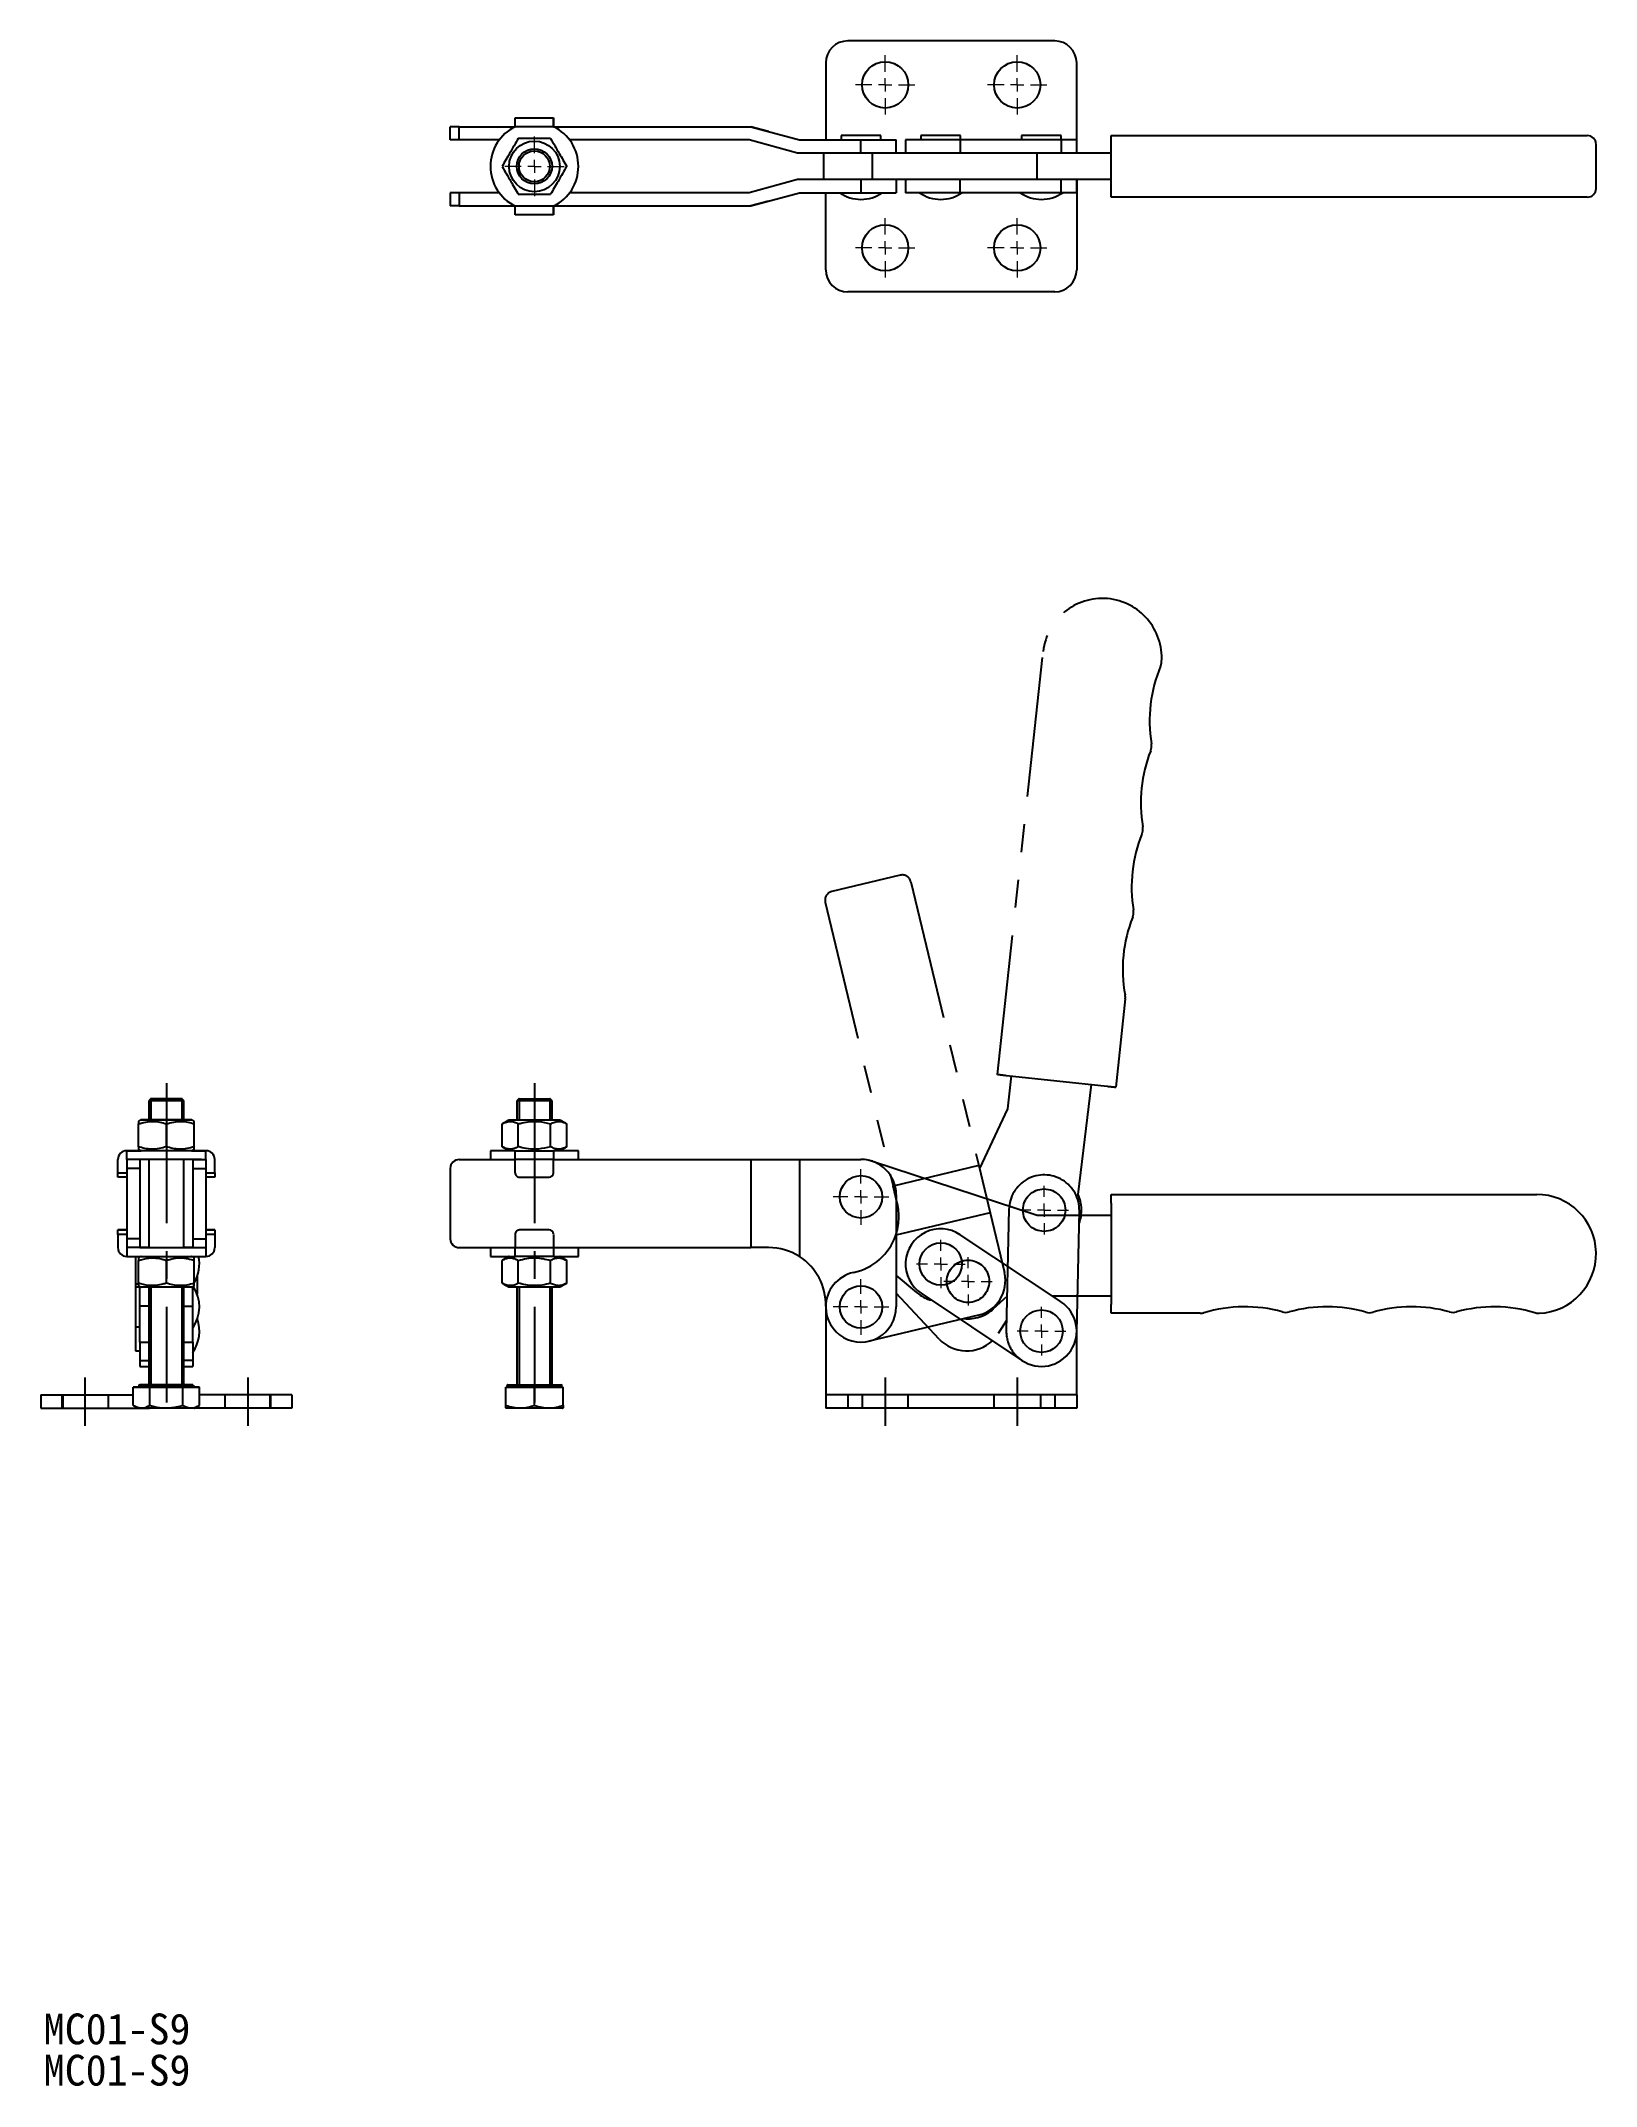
# Model space of a CAD drawing. Header units: millimetres. Extents: x 17 to 370, y 19 to 484.
import ezdxf

# ---------------------------------------------------------------- set-up
doc = ezdxf.new("R2010")
doc.units = ezdxf.units.MM
for name, pattern in [('CENTER', [50.8, 31.75, -6.35, 6.35, -6.35]), ('DASHED', [19.05, 12.7, -6.35]), ('PHANTOM', [63.5, 31.75, -6.35, 6.35, -6.35, 6.35, -6.35])]:
    doc.linetypes.add(name, pattern=pattern)
doc.layers.add('CENTER', color=1, linetype='CENTER')
doc.styles.get("Standard").update_dxf_attribs({"font": 'MINGLIU.TTC'})

# ---------------------------------------------------------------- blocks, each defined once
blk = doc.blocks.new('SW_CENTERMARKSYMBOL_0')
at = {"color": 0, "linetype": 'Continuous', "lineweight": 0}
for p, q in [((0, 3), (0, 6.32)), ((-3, 0), (-6.32, 0)), ((0, 0), (-1.5, 0)), ((0, 0), (0, 1.5)), ((0, 0), (0, -1.5)), ((0, 0), (1.5, 0)), ((3, 0), (6.32, 0)), ((0, -3), (0, -6.32))]:
    blk.add_line(p, q, dxfattribs=at)
blk = doc.blocks.new('SW_CENTERMARKSYMBOL_1')
at = {"color": 0, "linetype": 'Continuous', "lineweight": 0}
for p, q in [((0, 3), (0, 6.32)), ((-3, 0), (-6.32, 0)), ((0, 0), (-1.5, 0)), ((0, 0), (0, 1.5)), ((0, 0), (0, -1.5)), ((0, 0), (1.5, 0)), ((3, 0), (6.32, 0)), ((0, -3), (0, -6.32))]:
    blk.add_line(p, q, dxfattribs=at)
blk = doc.blocks.new('SW_CENTERMARKSYMBOL_2')
at = {"color": 0, "linetype": 'Continuous', "lineweight": 0}
for p, q in [((0, 3), (0, 5.515)), ((-3, 0), (-5.515, 0)), ((0, 0), (-1.5, 0)), ((0, 0), (0, 1.5)), ((0, 0), (0, -1.5)), ((0, 0), (1.5, 0)), ((3, 0), (5.515, 0)), ((0, -3), (0, -5.515))]:
    blk.add_line(p, q, dxfattribs=at)
blk = doc.blocks.new('SW_CENTERMARKSYMBOL_3')
at = {"color": 0, "linetype": 'Continuous', "lineweight": 0}
for p, q in [((0, 3), (0, 5.5)), ((-3, 0), (-5.5, 0)), ((0, 0), (-1.5, 0)), ((0, 0), (0, 1.5)), ((0, 0), (0, -1.5)), ((0, 0), (1.5, 0)), ((3, 0), (5.5, 0)), ((0, -3), (0, -5.5))]:
    blk.add_line(p, q, dxfattribs=at)
blk = doc.blocks.new('SW_CENTERMARKSYMBOL_4')
at = {"color": 0, "linetype": 'Continuous', "lineweight": 0}
for p, q in [((0, 3), (0, 6.75)), ((-3, 0), (-6.75, 0)), ((0, 0), (-1.5, 0)), ((0, 0), (0, 1.5)), ((0, 0), (0, -1.5)), ((0, 0), (1.5, 0)), ((3, 0), (6.75, 0)), ((0, -3), (0, -6.75))]:
    blk.add_line(p, q, dxfattribs=at)
blk = doc.blocks.new('SW_CENTERMARKSYMBOL_5')
at = {"color": 0, "linetype": 'Continuous', "lineweight": 0}
for p, q in [((0, 3), (0, 6.75)), ((-3, 0), (-6.75, 0)), ((0, 0), (-1.5, 0)), ((0, 0), (0, 1.5)), ((0, 0), (0, -1.5)), ((0, 0), (1.5, 0)), ((3, 0), (6.75, 0)), ((0, -3), (0, -6.75))]:
    blk.add_line(p, q, dxfattribs=at)
blk = doc.blocks.new('SW_CENTERMARKSYMBOL_6')
at = {"color": 0, "linetype": 'Continuous', "lineweight": 0}
for p, q in [((0, 3), (0, 6.75)), ((-3, 0), (-6.75, 0)), ((0, 0), (-1.5, 0)), ((0, 0), (0, 1.5)), ((0, 0), (0, -1.5)), ((0, 0), (1.5, 0)), ((3, 0), (6.75, 0)), ((0, -3), (0, -6.75))]:
    blk.add_line(p, q, dxfattribs=at)
blk = doc.blocks.new('SW_CENTERMARKSYMBOL_7')
at = {"color": 0, "linetype": 'Continuous', "lineweight": 0}
for p, q in [((0, 3), (0, 6.75)), ((-3, 0), (-6.75, 0)), ((0, 0), (-1.5, 0)), ((0, 0), (0, 1.5)), ((0, 0), (0, -1.5)), ((0, 0), (1.5, 0)), ((3, 0), (6.75, 0)), ((0, -3), (0, -6.75))]:
    blk.add_line(p, q, dxfattribs=at)

msp = doc.modelspace()

# ---------------------------------------------------------------- linework, layer by layer
at = {"color": 7, "linetype": 'Continuous'}
for p, q in [((247.36, 483.76), (200.36, 483.76)), ((195.36, 478.76), (195.36, 461.26)), ((252.36, 458.26), (252.36, 478.76)), ((124.81, 466.26), (133.53, 466.26)), ((133.53, 466.26), (133.53, 466.26)), ((133.53, 464.26), (133.53, 466.26)), ((133.53, 466.26), (133.53, 464.26)), ((133.53, 466.26), (133.53, 466.26)), ((133.53, 466.26), (133.53, 466.26)), ((110.06, 461.26), (110.06, 464.26)), ((112.06, 464.26), (110.06, 464.26)), ((112.06, 461.26), (110.06, 461.26)), ((112.06, 461.26), (112.06, 464.26)), ((112.06, 464.26), (124.81, 464.26)), ((121.17, 461.26), (112.06, 461.26)), ((133.53, 464.26), (124.81, 464.26)), ((132.83, 461.61), (132.83, 461.61)), ((133.53, 464.26), (133.53, 464.26)), ((133.53, 464.26), (178.36, 464.26)), ((177.95, 461.26), (137.17, 461.26)), ((188.95, 458.26), (177.95, 461.26)), ((178.36, 464.26), (189.36, 461.26)), ((178.36, 464.26), (178.36, 464.26)), ((182.37, 463.17), (178.36, 464.26)), ((189.36, 461.26), (203.36, 461.26)), ((195.36, 461.26), (195.37, 461.26)), ((195.36, 461.26), (195.36, 461.26)), ((207.86, 462.26), (198.86, 462.26)), ((203.36, 458.26), (203.36, 461.26)), ((203.36, 461.26), (211.36, 461.26)), ((207.86, 462.26), (207.86, 462.26)), ((211.36, 458.26), (211.36, 461.26)), ((211.36, 458.26), (211.36, 461.26)), ((211.36, 461.26), (211.36, 461.26)), ((225.91, 461.26), (213.48, 461.26)), ((225.98, 462.26), (216.98, 462.26)), ((225.91, 461.26), (225.91, 458.26)), ((248.8, 461.26), (225.91, 461.26)), ((248.86, 462.26), (239.86, 462.26)), ((248.8, 461.26), (248.8, 458.26)), ((252.36, 461.26), (248.8, 461.26)), ((260.23, 462.26), (356.86, 462.26)), ((260.23, 460.26), (260.23, 462.26)), ((260.23, 450.26), (260.23, 460.26)), ((356.86, 462.26), (368.36, 462.26)), ((203.36, 458.26), (188.95, 458.26)), ((206.01, 458.26), (203.36, 458.26)), ((206.01, 452.26), (206.01, 458.26)), ((243.36, 458.26), (206.01, 458.26)), ((243.36, 452.26), (243.36, 458.26)), ((260.23, 458.26), (243.36, 458.26)), ((188.95, 452.26), (177.95, 449.26)), ((203.36, 452.26), (188.95, 452.26)), ((206.01, 452.26), (203.36, 452.26)), ((203.36, 452.26), (203.36, 449.26)), ((243.36, 452.26), (206.01, 452.26)), ((211.36, 452.26), (211.36, 449.26)), ((211.36, 452.26), (211.36, 449.26)), ((225.91, 449.26), (225.91, 452.26)), ((260.23, 452.26), (243.36, 452.26)), ((248.8, 449.26), (248.8, 452.26)), ((252.36, 452.26), (252.36, 431.76)), ((110.06, 449.26), (110.06, 446.26)), ((112.06, 449.26), (110.06, 449.26)), ((112.06, 446.26), (110.06, 446.26)), ((112.06, 449.26), (112.06, 446.26)), ((121.17, 449.26), (112.06, 449.26)), ((112.06, 446.26), (124.81, 446.26)), ((124.81, 446.26), (133.53, 446.26)), ((132.83, 448.91), (132.83, 448.91)), ((133.53, 446.26), (133.53, 446.26)), ((133.53, 444.26), (133.53, 446.26)), ((133.53, 446.26), (133.53, 444.26)), ((133.53, 446.26), (178.36, 446.26)), ((177.95, 449.26), (137.17, 449.26)), ((178.36, 446.26), (189.36, 449.26)), ((182.37, 447.35), (178.36, 446.26)), ((178.36, 446.26), (178.36, 446.26)), ((189.36, 449.26), (203.36, 449.26)), ((195.36, 449.26), (195.37, 449.26)), ((195.36, 449.26), (195.36, 449.26)), ((195.36, 431.76), (195.36, 449.26)), ((203.36, 449.26), (211.36, 449.26)), ((211.36, 449.26), (211.36, 449.26)), ((225.91, 449.26), (213.48, 449.26)), ((248.8, 449.26), (225.91, 449.26)), ((252.36, 449.26), (248.8, 449.26)), ((260.23, 448.26), (260.23, 450.26)), ((356.86, 448.26), (260.23, 448.26)), ((368.36, 448.26), (356.86, 448.26)), ((133.53, 444.26), (124.81, 444.26)), ((133.53, 444.26), (133.53, 444.26)), ((133.53, 444.26), (133.53, 444.26)), ((133.53, 444.26), (133.53, 444.26)), ((247.36, 426.76), (200.36, 426.76)), ((39.2, 232.57), (39.2, 237.74)), ((45.55, 232.57), (45.55, 237.74)), ((51.9, 232.57), (51.9, 237.74)), ((121.83, 232.57), (121.83, 237.74)), ((125.5, 232.57), (125.5, 237.74)), ((132.83, 232.57), (132.83, 237.74)), ((136.5, 232.57), (136.5, 237.74)), ((34.55, 229.65), (34.55, 229.66)), ((34.55, 226.65), (34.55, 229.65)), ((36.55, 231.66), (36.55, 231.65)), ((36.55, 229.65), (36.55, 231.65)), ((36.55, 229.65), (36.55, 227.65)), ((39.55, 229.65), (36.55, 229.65)), ((36.55, 229.65), (36.55, 229.65)), ((39.55, 227.65), (36.55, 227.65)), ((36.55, 227.65), (36.55, 211.65)), ((39.55, 229.65), (39.55, 227.65)), ((39.55, 229.65), (39.55, 229.65)), ((39.55, 227.65), (39.55, 211.65)), ((51.55, 229.65), (54.55, 229.65)), ((51.55, 229.65), (51.55, 227.65)), ((51.55, 229.65), (51.55, 229.65)), ((51.55, 227.65), (54.55, 227.65)), ((51.55, 227.65), (51.55, 211.65)), ((54.55, 231.65), (54.55, 231.66)), ((54.55, 229.65), (54.55, 231.65)), ((54.55, 229.65), (54.55, 227.65)), ((54.55, 229.65), (54.55, 229.65)), ((54.55, 227.65), (54.55, 211.65)), ((56.55, 229.66), (56.55, 229.65)), ((56.55, 226.65), (56.55, 229.65)), ((110.06, 227.65), (110.06, 211.65)), ((112.06, 229.65), (124.81, 229.65)), ((124.81, 231.65), (133.53, 231.66)), ((133.53, 229.66), (124.81, 229.65)), ((124.81, 226.65), (124.81, 229.65)), ((133.53, 226.66), (133.53, 229.66)), ((133.53, 229.66), (178.36, 229.66)), ((178.36, 229.66), (189.36, 229.67)), ((178.36, 229.66), (178.36, 209.66)), ((189.36, 229.67), (189.36, 207.62)), ((189.36, 229.67), (203.36, 229.67)), ((243.36, 216.97), (206.01, 229.24)), ((34.55, 226.65), (36.55, 226.65)), ((34.55, 225.65), (34.55, 226.65)), ((36.55, 225.65), (34.55, 225.65)), ((54.55, 226.65), (56.55, 226.65)), ((56.55, 225.65), (54.55, 225.65)), ((56.55, 226.65), (56.55, 225.65)), ((125.81, 225.65), (132.53, 225.66)), ((211.36, 221.67), (211.36, 196.17)), ((260.23, 221.73), (356.86, 221.73)), ((260.23, 219.73), (260.23, 221.73)), ((260.23, 221.73), (356.86, 221.73)), ((260.23, 219.73), (260.23, 221.73)), ((260.23, 219.73), (260.23, 196.73)), ((260.23, 219.73), (260.23, 196.73)), ((260.23, 216.97), (243.36, 216.97)), ((36.55, 213.66), (34.55, 213.66)), ((34.55, 213.65), (34.55, 213.66)), ((34.55, 213.65), (36.55, 213.65)), ((34.55, 212.65), (34.55, 213.65)), ((36.55, 212.65), (34.55, 212.65)), ((34.55, 212.65), (34.55, 209.65)), ((39.55, 211.65), (36.55, 211.65)), ((36.55, 211.65), (36.55, 209.65)), ((36.55, 209.65), (36.55, 207.65)), ((39.55, 209.65), (36.55, 209.65)), ((39.55, 211.65), (39.55, 209.65)), ((39.55, 209.66), (40.75, 209.66)), ((51.55, 209.66), (50.35, 209.66)), ((51.55, 211.65), (54.55, 211.65)), ((51.55, 211.65), (51.55, 209.65)), ((51.55, 209.65), (54.55, 209.65)), ((56.55, 213.66), (54.55, 213.66)), ((54.55, 213.65), (56.55, 213.65)), ((56.55, 212.65), (54.55, 212.65)), ((54.55, 211.65), (54.55, 209.65)), ((54.55, 209.65), (54.55, 207.65)), ((56.55, 213.66), (56.55, 213.65)), ((56.55, 213.65), (56.55, 212.65)), ((56.55, 212.65), (56.55, 209.65)), ((112.06, 209.65), (124.81, 209.65)), ((124.81, 212.65), (124.81, 209.65)), ((124.81, 209.65), (133.53, 209.66)), ((132.53, 213.66), (125.81, 213.65)), ((133.53, 212.66), (133.53, 209.66)), ((133.53, 209.66), (178.36, 209.66)), ((182.37, 209.66), (178.36, 209.66)), ((248.8, 197.32), (225.91, 212.57)), ((38.55, 207.65), (38.55, 201.42)), ((39.2, 201.57), (39.2, 206.74)), ((39.55, 207.51), (39.55, 207.62)), ((45.55, 201.57), (45.55, 206.74)), ((51.55, 207.51), (51.55, 207.62)), ((51.9, 201.57), (51.9, 206.74)), ((121.84, 201.57), (121.84, 206.74)), ((133.53, 207.66), (124.81, 207.65)), ((125.51, 201.57), (125.51, 206.74)), ((132.84, 201.57), (132.84, 206.74)), ((136.5, 201.57), (136.5, 206.74)), ((38.55, 201.42), (38.55, 200.67)), ((38.55, 200.67), (38.55, 191.67)), ((39.55, 196.36), (39.55, 200.8)), ((51.55, 196.36), (51.55, 200.8)), ((52.55, 203.05), (52.55, 199.04)), ((211.36, 203.32), (216, 199.41)), ((39.55, 188.17), (39.55, 196.36)), ((41.55, 196.36), (39.55, 196.36)), ((49.55, 196.36), (51.55, 196.36)), ((51.55, 188.17), (51.55, 196.36)), ((195.36, 196.17), (195.36, 176.17)), ((195.36, 196.17), (195.36, 176.17)), ((221.15, 188.86), (211.36, 199.33)), ((217.04, 199.26), (239.93, 184.01)), ((246.78, 198.67), (260.23, 198.67)), ((260.23, 194.73), (260.23, 196.73)), ((260.23, 194.73), (260.23, 196.73)), ((38.55, 191.67), (38.55, 186.17)), ((252.36, 176.17), (252.36, 190.67)), ((252.36, 176.17), (252.36, 190.58)), ((280.41, 194.73), (260.23, 194.73)), ((280.41, 194.73), (260.23, 194.73)), ((39.55, 188.17), (39.55, 184.01)), ((51.55, 188.17), (51.55, 184.01)), ((39.55, 184.01), (39.55, 182.67)), ((39.55, 184.01), (41.55, 184.01)), ((51.55, 184.01), (49.55, 184.01)), ((51.55, 184.01), (51.55, 182.67)), ((38.05, 177.97), (41.8, 177.97)), ((39.3, 177.97), (38.05, 177.97)), ((38.05, 173.81), (38.05, 177.97)), ((41.8, 177.97), (49.3, 177.97)), ((41.8, 173.81), (41.8, 177.97)), ((49.3, 177.97), (53.06, 177.97)), ((49.3, 173.81), (49.3, 177.97)), ((53.06, 177.97), (51.8, 177.97)), ((53.06, 173.81), (53.06, 177.97)), ((122.68, 177.97), (129.18, 177.97)), ((122.68, 173.81), (122.68, 177.97)), ((129.18, 173.81), (129.18, 177.97)), ((129.18, 177.97), (135.68, 177.97)), ((135.68, 173.81), (135.68, 177.97)), ((17.05, 176.17), (17.05, 173.17)), ((17.05, 176.17), (22.05, 176.17)), ((17.05, 173.17), (22.05, 173.17)), ((22.05, 176.17), (22.05, 173.17)), ((22.05, 176.17), (38.05, 176.17)), ((22.05, 173.17), (41.69, 173.17)), ((69.05, 173.17), (49.41, 173.17)), ((69.05, 176.17), (53.06, 176.17)), ((69.05, 176.17), (69.05, 173.17)), ((74.05, 176.17), (69.05, 176.17)), ((74.05, 173.17), (69.05, 173.17)), ((74.05, 176.17), (74.05, 173.17)), ((135.58, 173.17), (122.78, 173.17)), ((195.36, 176.17), (195.36, 173.17)), ((200.36, 176.17), (195.36, 176.17)), ((195.36, 176.17), (195.36, 173.17)), ((200.36, 176.17), (195.36, 176.17)), ((200.36, 173.17), (195.36, 173.17)), ((200.36, 173.17), (195.36, 173.17)), ((200.36, 176.17), (200.36, 173.17)), ((247.36, 176.17), (200.36, 176.17)), ((200.36, 176.17), (200.36, 173.17)), ((247.36, 176.17), (200.36, 176.17)), ((247.36, 173.17), (200.36, 173.17)), ((247.36, 173.17), (200.36, 173.17)), ((247.36, 176.17), (247.36, 173.17)), ((252.36, 176.17), (247.36, 176.17)), ((247.36, 176.17), (247.36, 173.17)), ((252.36, 176.17), (247.36, 176.17)), ((252.36, 173.17), (247.36, 173.17)), ((252.36, 173.17), (247.36, 173.17)), ((252.36, 176.17), (252.36, 173.17)), ((252.36, 176.17), (252.36, 173.17))]:
    msp.add_line(p, q, dxfattribs=at)
at = {"color": 3, "linetype": 'PHANTOM'}
for p, q in [((234.39, 249), (244.77, 345.07)), ((212.29, 294.24), (196.73, 290.51)), ((214.7, 292.76), (230.13, 228.28)), ((195.25, 288.1), (210.67, 223.62)), ((263.4, 266.16), (261.23, 246.1)), ((234.39, 249), (234.24, 249.09)), ((236.41, 248.77), (259.27, 246.3)), ((237.5, 248.65), (236.61, 241.2)), ((252.7, 221.7), (255.7, 246.69)), ((236.61, 241.2), (230.28, 227.64)), ((230.13, 228.28), (210.67, 223.62)), ((230.13, 228.28), (232.68, 217.58)), ((211.61, 219.73), (210.67, 223.62)), ((232.68, 217.58), (211.25, 212.45)), ((232.68, 217.58), (235.94, 203.96)), ((236.98, 218.34), (236.36, 190.85)), ((252.36, 190.49), (252.97, 217.98)), ((233.48, 195.78), (236.54, 198.63)), ((230.02, 194.32), (205.22, 188.39)), ((236.41, 193.07), (234.54, 190.12))]:
    msp.add_line(p, q, dxfattribs=at)
at = {"color": 3, "linetype": 'Continuous'}
for p, q in [((42.05, 243.47), (42.05, 238.61)), ((49.05, 243.47), (49.05, 238.61)), ((125.67, 243.47), (125.67, 238.65)), ((132.67, 243.47), (132.67, 238.65)), ((42.05, 200.66), (42.05, 178.56)), ((49.05, 200.65), (49.05, 178.56)), ((125.67, 200.65), (125.67, 178.55)), ((132.67, 200.66), (132.67, 178.55))]:
    msp.add_line(p, q, dxfattribs=at)
at = {"color": 3, "linetype": 'DASHED'}
for p, q in [((21.8, 176.17), (21.8, 173.17)), ((32.3, 176.17), (32.3, 173.17)), ((58.8, 176.17), (58.8, 173.17)), ((69.3, 173.17), (69.3, 176.17)), ((203.61, 176.17), (203.61, 173.17)), ((214.11, 173.17), (214.11, 176.17)), ((233.61, 173.17), (233.61, 176.17)), ((244.11, 176.17), (244.11, 173.17))]:
    msp.add_line(p, q, dxfattribs=at)
at = {"color": 7, "linetype": 'Continuous', "flags": 128}
for points in [[(124.81, 464.26), (124.81, 464.65), (124.81, 465.02), (124.81, 465.37), (124.81, 465.67), (124.81, 465.92), (124.81, 466.11), (124.81, 466.22), (124.81, 466.26)], [(133.53, 466.26), (133.53, 466.22), (133.53, 466.11), (133.53, 465.92), (133.53, 465.67), (133.53, 465.37), (133.53, 465.02), (133.53, 464.65), (133.53, 464.26)], [(133.53, 464.26), (133.53, 464.65), (133.53, 465.02), (133.53, 465.37), (133.53, 465.67), (133.53, 465.92), (133.53, 466.11), (133.53, 466.22), (133.53, 466.26)], [(124.81, 444.26), (124.81, 444.3), (124.81, 444.41), (124.81, 444.6), (124.81, 444.84), (124.81, 445.15), (124.81, 445.49), (124.81, 445.87), (124.81, 446.26)], [(133.53, 446.26), (133.53, 445.87), (133.53, 445.49), (133.53, 445.15), (133.53, 444.84), (133.53, 444.6), (133.53, 444.41), (133.53, 444.3), (133.53, 444.26)], [(133.53, 444.26), (133.53, 444.3), (133.53, 444.41), (133.53, 444.6), (133.53, 444.84), (133.53, 445.15), (133.53, 445.49), (133.53, 445.87), (133.53, 446.26)], [(49.55, 242.97), (49.45, 242.97), (49.16, 242.97), (48.68, 242.97), (48.05, 242.97), (47.29, 242.97), (46.44, 242.97), (45.55, 242.97), (44.66, 242.97), (43.82, 242.97), (43.06, 242.97), (42.42, 242.97), (41.95, 242.97), (41.65, 242.97), (41.55, 242.97), (41.55, 242.97)], [(49.05, 243.47), (48.96, 243.47), (48.68, 243.47), (48.23, 243.47), (47.64, 243.47), (46.94, 243.47), (46.16, 243.47), (45.35, 243.47), (44.55, 243.47), (43.8, 243.47), (43.15, 243.47), (42.63, 243.47), (42.26, 243.47), (42.08, 243.47), (42.08, 243.47), (42.26, 243.47), (42.63, 243.47), (43.15, 243.47), (43.8, 243.47), (44.55, 243.47), (45.35, 243.47), (46.16, 243.47), (46.94, 243.47), (47.64, 243.47), (48.23, 243.47), (48.68, 243.47), (48.96, 243.47), (49.05, 243.47)], [(129.17, 242.97), (128.28, 242.97), (127.43, 242.97), (126.67, 242.97), (126.04, 242.97), (125.56, 242.97), (125.27, 242.97), (125.17, 242.97)], [(125.67, 243.47), (125.72, 243.47), (125.95, 243.47), (126.36, 243.47), (126.92, 243.47), (127.59, 243.47), (128.36, 243.47), (129.17, 243.47)], [(129.17, 243.47), (129.97, 243.47), (130.74, 243.47), (131.41, 243.47), (131.97, 243.47), (132.38, 243.47), (132.61, 243.47), (132.67, 243.47)], [(133.17, 242.97), (133.06, 242.97), (132.77, 242.97), (132.29, 242.97), (131.66, 242.97), (130.9, 242.97), (130.06, 242.97), (129.17, 242.97)], [(41.55, 238.66), (41.3, 238.66), (40.66, 238.66), (40.19, 238.66), (39.9, 238.66), (39.8, 238.66), (39.9, 238.66), (40.19, 238.65), (40.66, 238.65), (41.3, 238.65), (42.09, 238.65), (42.99, 238.65), (43.98, 238.65), (45.02, 238.65), (46.08, 238.65), (47.12, 238.65), (48.11, 238.65), (49.02, 238.65), (49.8, 238.65), (50.44, 238.65), (50.91, 238.65), (51.2, 238.66), (51.3, 238.66), (51.3, 238.66)], [(49.55, 238.66), (49.45, 238.66), (49.16, 238.65), (48.68, 238.65), (48.05, 238.65), (47.29, 238.65), (46.44, 238.65), (45.55, 238.65), (44.66, 238.65), (43.82, 238.65), (43.06, 238.65), (42.42, 238.65), (41.95, 238.65), (41.65, 238.66), (41.55, 238.66), (41.55, 238.66)], [(51.3, 238.66), (51.2, 238.66), (50.91, 238.66), (50.44, 238.66), (49.8, 238.66), (49.55, 238.66)], [(123.42, 238.65), (123.44, 238.65), (123.64, 238.65), (124.02, 238.65), (124.58, 238.65), (125.29, 238.65), (126.14, 238.65), (127.09, 238.65), (128.11, 238.66), (129.17, 238.66)], [(129.17, 238.66), (130.22, 238.66), (131.24, 238.66), (132.19, 238.66), (133.04, 238.66), (133.75, 238.66), (134.31, 238.66), (134.7, 238.66), (134.89, 238.66), (134.92, 238.66)], [(36.55, 231.66), (37.25, 231.66), (38.11, 231.66), (39.11, 231.66), (39.8, 231.66)], [(54.55, 231.65), (53.86, 231.65), (53, 231.65), (51.99, 231.65), (50.86, 231.65), (49.63, 231.65), (48.31, 231.65), (46.95, 231.65), (45.55, 231.65), (44.16, 231.65), (42.79, 231.65), (41.47, 231.65), (40.24, 231.65), (39.11, 231.65), (38.11, 231.65), (37.25, 231.65), (36.55, 231.65)], [(53.55, 229.65), (52.62, 229.65), (51.54, 229.65), (50.34, 229.65), (49.04, 229.65), (47.68, 229.65), (46.26, 229.65), (44.84, 229.65), (43.43, 229.65), (42.06, 229.65), (40.76, 229.65), (39.56, 229.65), (38.49, 229.65), (37.55, 229.65)], [(51.3, 231.66), (51.2, 231.66), (50.91, 231.65), (50.44, 231.65), (49.8, 231.65), (49.02, 231.65), (48.11, 231.65), (47.12, 231.65), (46.08, 231.65), (45.02, 231.65), (43.98, 231.65), (42.99, 231.65), (42.09, 231.65), (41.3, 231.65), (40.66, 231.65), (40.19, 231.65), (39.9, 231.66), (39.8, 231.66)], [(51.3, 231.66), (51.99, 231.66), (53, 231.66), (53.86, 231.66), (54.55, 231.66)], [(124.81, 231.65), (123.6, 231.65), (122.49, 231.65), (121.52, 231.65), (120.69, 231.65), (120.04, 231.65), (119.56, 231.65), (119.26, 231.65), (119.17, 231.65)], [(124.81, 229.65), (124.81, 230.04), (124.81, 230.42), (124.81, 230.77), (124.81, 231.07), (124.81, 231.32), (124.81, 231.5), (124.81, 231.62), (124.81, 231.65)], [(133.53, 231.66), (133.53, 231.62), (133.53, 231.5), (133.53, 231.32), (133.53, 231.07), (133.53, 230.77), (133.53, 230.42), (133.53, 230.05), (133.53, 229.66)], [(139.17, 231.66), (139.07, 231.66), (138.78, 231.66), (138.3, 231.66), (137.64, 231.66), (136.82, 231.66), (135.84, 231.66), (134.74, 231.66), (133.53, 231.66)], [(41.55, 209.66), (40.76, 209.66), (39.56, 209.66), (39.55, 209.66)], [(39.55, 209.65), (39.56, 209.65), (40.76, 209.65), (42.06, 209.65), (43.43, 209.65), (44.84, 209.65), (46.26, 209.65), (47.68, 209.65), (49.04, 209.65), (50.34, 209.65), (51.54, 209.65), (51.55, 209.65)], [(41.55, 209.66), (41.65, 209.66), (41.95, 209.65), (42.42, 209.65), (43.06, 209.65), (43.82, 209.65), (44.66, 209.65), (45.55, 209.65), (46.44, 209.65), (47.29, 209.65), (48.05, 209.65), (48.68, 209.65), (49.16, 209.65), (49.45, 209.66), (49.55, 209.66), (49.55, 209.66)], [(51.55, 209.66), (51.54, 209.66), (50.34, 209.66), (49.55, 209.66)], [(124.81, 207.65), (124.81, 207.69), (124.81, 207.81), (124.81, 207.99), (124.81, 208.24), (124.81, 208.54), (124.81, 208.89), (124.81, 209.26), (124.81, 209.65)], [(133.53, 209.66), (133.53, 209.27), (133.53, 208.89), (133.53, 208.54), (133.53, 208.24), (133.53, 207.99), (133.53, 207.81), (133.53, 207.69), (133.53, 207.66)], [(36.55, 207.65), (37.25, 207.65), (38.11, 207.65), (39.11, 207.65), (40.24, 207.65), (41.47, 207.65), (42.79, 207.65), (44.16, 207.65), (45.55, 207.65), (46.95, 207.65), (48.31, 207.65), (49.63, 207.65), (50.86, 207.65), (51.99, 207.65), (53, 207.65), (53.86, 207.65), (54.55, 207.65)], [(119.17, 207.65), (119.27, 207.65), (119.56, 207.65), (120.04, 207.65), (120.7, 207.65), (121.52, 207.65), (122.5, 207.65), (123.6, 207.65), (124.81, 207.65)], [(133.53, 207.66), (134.74, 207.66), (135.85, 207.66), (136.82, 207.66), (137.64, 207.66), (138.3, 207.66), (138.78, 207.66), (139.07, 207.66), (139.17, 207.66)], [(42.68, 200.65), (41.81, 200.65), (41.07, 200.65), (40.49, 200.65), (40.07, 200.65), (39.84, 200.66), (39.8, 200.66)], [(51.3, 200.66), (51.29, 200.66), (51.13, 200.65), (50.78, 200.65), (50.24, 200.65), (49.55, 200.65), (48.73, 200.65), (47.79, 200.65), (46.78, 200.65), (45.73, 200.65), (44.67, 200.65), (43.64, 200.65), (42.68, 200.65)], [(134.92, 200.66), (134.85, 200.66), (134.6, 200.66), (134.15, 200.66), (133.54, 200.66), (132.78, 200.66), (131.89, 200.66), (130.92, 200.66), (129.88, 200.66), (128.82, 200.66), (127.77, 200.65), (126.77, 200.65), (125.85, 200.65), (125.04, 200.65), (124.38, 200.65), (123.88, 200.65), (123.56, 200.65), (123.42, 200.65), (123.42, 200.65)], [(51.8, 178.27), (51.71, 178.27), (51.42, 178.27), (50.96, 178.27), (50.34, 178.27), (49.57, 178.27), (48.68, 178.27), (47.69, 178.27), (46.64, 178.27), (45.55, 178.27), (44.47, 178.27), (43.41, 178.27), (42.43, 178.27), (41.53, 178.27), (40.76, 178.27), (40.14, 178.27), (39.68, 178.27), (39.4, 178.27), (39.3, 178.27), (39.3, 178.27)], [(39.3, 177.97), (39.4, 177.97), (39.68, 177.97), (40.14, 177.97), (40.76, 177.97), (41.53, 177.97), (42.43, 177.97), (43.41, 177.97), (44.47, 177.97), (45.55, 177.97), (46.64, 177.97), (47.69, 177.97), (48.68, 177.97), (49.57, 177.97), (50.34, 177.97), (50.96, 177.97), (51.42, 177.97), (51.71, 177.97), (51.8, 177.97)], [(51.6, 178.47), (51.5, 178.47), (51.22, 178.47), (50.75, 178.47), (50.11, 178.47), (49.32, 178.47), (48.42, 178.47), (47.42, 178.47), (46.36, 178.47), (45.28, 178.47), (44.21, 178.47), (43.17, 178.47), (42.22, 178.47), (41.37, 178.47), (40.66, 178.47), (40.1, 178.47), (39.72, 178.47), (39.53, 178.47), (39.53, 178.47), (39.72, 178.47), (40.1, 178.47), (40.66, 178.47), (41.37, 178.47), (42.22, 178.47), (43.17, 178.47), (44.21, 178.47), (45.28, 178.47), (46.36, 178.47), (47.42, 178.47), (48.42, 178.47), (49.32, 178.47), (50.11, 178.47), (50.75, 178.47), (51.22, 178.47), (51.5, 178.47), (51.6, 178.47)], [(41.55, 178.47), (41.65, 178.47), (41.95, 178.47), (42.42, 178.47), (43.06, 178.47), (43.82, 178.47), (44.66, 178.47), (45.55, 178.47), (46.44, 178.47), (47.29, 178.47), (48.05, 178.47), (48.68, 178.47), (49.16, 178.47), (49.45, 178.47), (49.55, 178.47), (49.55, 178.47)], [(129.18, 178.27), (128.09, 178.27), (127.04, 178.27), (126.05, 178.27), (125.16, 178.27), (124.39, 178.27), (123.76, 178.27), (123.3, 178.27), (123.02, 178.27), (122.93, 178.27)], [(123.13, 178.47), (123.18, 178.47), (123.42, 178.47), (123.85, 178.47), (124.45, 178.47), (125.2, 178.47), (126.07, 178.47), (127.05, 178.47), (128.1, 178.47), (129.18, 178.47)], [(129.18, 178.47), (130.26, 178.47), (131.3, 178.47), (132.28, 178.47), (133.16, 178.47), (133.91, 178.47), (134.5, 178.47), (134.93, 178.47), (135.17, 178.47), (135.23, 178.47)], [(135.43, 178.27), (135.33, 178.27), (135.05, 178.27), (134.59, 178.27), (133.96, 178.27), (133.19, 178.27), (132.3, 178.27), (131.31, 178.27), (130.26, 178.27), (129.18, 178.27)], [(51.95, 173.17), (51.85, 173.17), (51.57, 173.17), (51.09, 173.17), (50.45, 173.17), (49.67, 173.17), (48.75, 173.17), (47.74, 173.17), (46.66, 173.17), (45.55, 173.17), (44.44, 173.17), (43.36, 173.17), (42.35, 173.17), (41.44, 173.17), (40.65, 173.17), (40.01, 173.17), (39.54, 173.17), (39.25, 173.17), (39.15, 173.17)]]:
    msp.add_lwpolyline(points, dxfattribs=at)
at = {"color": 7, "linetype": 'Continuous'}
for centre, radius in [((208.86, 473.76), 5.25), ((238.86, 473.76), 5.25), ((129.17, 455.26), 5.75), ((129.17, 455.26), 4), ((208.86, 436.76), 5.25), ((238.86, 436.76), 5.25), ((203.36, 221.17), 4.82), ((221.48, 205.92), 4.82), ((203.36, 196.17), 4.82), ((203.36, 196.17), 4.82), ((244.36, 190.67), 4.82), ((244.36, 190.67), 4.82)]:
    msp.add_circle(centre, radius, dxfattribs=at)
at = {"color": 3, "linetype": 'Continuous'}
msp.add_circle((129.17, 455.26), 3.5, dxfattribs=at)
at = {"color": 3, "linetype": 'PHANTOM'}
for centre in [(244.97, 218.16), (227.68, 201.98)]:
    msp.add_circle(centre, 4.82, dxfattribs=at)
at = {"color": 7, "linetype": 'Continuous'}
for centre, radius, start, end in [((200.36, 478.76), 5, 90, 180), ((247.36, 478.76), 5, 0, 90), ((129.17, 455.26), 10, 115.842, 244.158), ((129.17, 455.26), 10, 295.8419, 64.1581), ((368.36, 460.26), 2, 0, 90), ((203.36, 456.26), 8.5, 235.4397, 270), ((203.36, 456.26), 8.5, 270, 304.5603), ((203.36, 456.26), 8.5, 270, 304.5603), ((221.48, 456.26), 8.5, 235.4397, 270), ((221.48, 456.26), 8.5, 270, 304.5603), ((244.36, 456.26), 8.5, 235.4397, 270), ((244.36, 456.26), 8.5, 270, 304.5603), ((368.36, 450.26), 2, 270, 360), ((200.36, 431.76), 5, 180, 270), ((247.36, 431.76), 5, 270, 360), ((36.55, 229.66), 2, 90, 180), ((36.55, 229.65), 2, 90, 180), ((54.55, 229.66), 2, 360, 90), ((54.55, 229.65), 2, 360, 90), ((112.06, 227.65), 2, 90.0097, 180.0097), ((203.36, 221.17), 8.5, 71.8051, 90.0097), ((203.36, 221.67), 8, 0.0097, 90.0097), ((125.81, 226.65), 1, 180.0097, 270.0097), ((132.53, 226.66), 1, 270.0097, 0.0097), ((356.86, 208.23), 13.5, 272.3095, 90), ((221.48, 205.92), 8, 56.3206, 236.3206), ((36.55, 209.65), 2, 180, 270), ((54.55, 209.65), 2, 270, 360), ((112.06, 211.65), 2, 180.0097, 270.0097), ((125.81, 212.65), 1, 90.0097, 180.0097), ((132.53, 212.66), 1, 0.0097, 90.0097), ((182.37, 196.66), 13, 57.4618, 90.0097), ((44.55, 205.92), 8.5, 329.8491, 11.787), ((182.37, 196.66), 13, 358.6454, 57.4618), ((44.55, 196.17), 8.5, 325.4397, 33.4484), ((203.36, 196.17), 8, 180, 0.0097), ((221.48, 205.92), 8.5, 229.9156, 256.0705), ((244.36, 190.67), 8, 236.3206, 56.3206), ((290.49, 164.21), 32, 74.4712, 106.7404), ((309.23, 164.21), 32, 74.0299, 105.5288), ((328.49, 164.21), 32, 74.4712, 105.9701), ((347.23, 164.21), 32, 73.3082, 105.5288), ((44.55, 190.67), 8.5, 325.4397, 18.8765), ((280.41, 197.73), 3, 270, 286.7404), ((280.41, 197.73), 3, 270, 286.7404), ((299.86, 197.93), 3, 254.4712, 285.5288), ((299.86, 197.93), 3, 254.4712, 285.5288), ((318.86, 197.86), 3, 254.0299, 285.9701), ((318.86, 197.86), 3, 254.0299, 285.9701), ((337.86, 197.93), 3, 254.4712, 285.5288), ((337.86, 197.93), 3, 254.4712, 285.5288), ((357.28, 197.74), 3, 253.3082, 272.3095), ((357.28, 197.74), 3, 253.3082, 272.3095), ((227.36, 194.67), 8.5, 223.0967, 313.3949), ((123.13, 178.27), 0.2, 90.0097, 180.0097), ((135.23, 178.27), 0.2, 0.0097, 90.0097)]:
    msp.add_arc(centre, radius, start, end, dxfattribs=at)
at = {"color": 3, "linetype": 'PHANTOM'}
for centre, radius, start, end in [((258.19, 343.62), 13.5, 356.1441, 173.8441), ((300.92, 329.32), 32, 157.1425, 189.3598), ((268.67, 342.91), 3, 337.1428, 356.1418), ((298.91, 310.69), 32, 158.3055, 189.8011), ((266.38, 323.63), 3, 338.3055, 9.3598), ((296.84, 291.54), 32, 157.8642, 189.3598), ((264.41, 304.73), 3, 337.8643, 9.801), ((212.75, 292.29), 2, 13.4551, 103.4551), ((197.19, 288.57), 2, 103.4551, 193.4551), ((294.82, 272.91), 32, 158.3054, 190.5714), ((262.3, 285.85), 3, 338.3055, 9.3598), ((260.42, 266.49), 3, 353.8325, 10.5717), ((243.99, 323.59), 75.21, 262.6674, 264.2157), ((266.94, 312.58), 66.72, 263.4053, 265.0947), ((244.97, 218.16), 8, 358.7246, 178.7246), ((198.96, 216.7), 13, 340.9073, 13.4551), ((244.97, 218.16), 8.5, 338.9747, 24.6313), ((198.96, 216.7), 13, 282.0908, 340.9073), ((203.36, 196.17), 8, 102.0908, 180), ((228.16, 202.1), 8, 283.4551, 13.4551), ((227.68, 201.98), 8.5, 263.7052, 313.0799), ((244.36, 190.67), 8, 178.7246, 208.7743), ((244.36, 190.67), 8, 208.7743, 236.3206)]:
    msp.add_arc(centre, radius, start, end, dxfattribs=at)
at = {"color": 7, "linetype": 'Continuous'}
for centre, start_param, end_param in [((40.75, 196.66), 6.249259, 6.283368), ((50.35, 196.66), 6.283003, 6.317112)]:
    msp.add_ellipse(centre, major_axis=(0, 13), ratio=0.272727, start_param=start_param, end_param=end_param, dxfattribs=at)
for points, knots in [([(125.5, 461.61), (125.18, 461.06), (124.54, 459.94), (123.59, 458.29), (122.67, 456.71), (122.12, 455.75), (121.83, 455.26)], [0, 0, 0, 0, 0.264602, 0.534942, 0.76534, 1, 1, 1, 1]), ([(132.83, 461.61), (131.93, 461.61), (130.43, 461.61), (128.24, 461.61), (126.69, 461.61), (125.79, 461.61), (125.5, 461.61)], [0, 0, 0, 0, 0.371472, 0.621684, 0.878651, 1, 1, 1, 1]), ([(132.83, 461.61), (133.15, 461.06), (133.79, 459.94), (134.75, 458.29), (135.66, 456.71), (136.22, 455.75), (136.5, 455.26)], [0, 0, 0, 0, 0.264602, 0.534942, 0.76534, 1, 1, 1, 1]), ([(121.83, 455.26), (122.15, 454.71), (122.8, 453.59), (123.75, 451.94), (124.66, 450.36), (125.22, 449.4), (125.5, 448.91)], [0, 0, 0, 0, 0.264602, 0.534942, 0.76534, 1, 1, 1, 1]), ([(136.5, 455.26), (136.18, 454.71), (135.54, 453.59), (134.58, 451.94), (133.67, 450.36), (133.11, 449.4), (132.83, 448.91)], [0, 0, 0, 0, 0.264602, 0.534942, 0.76534, 1, 1, 1, 1]), ([(125.5, 448.91), (125.79, 448.91), (126.68, 448.91), (128.22, 448.91), (130.42, 448.91), (131.93, 448.91), (132.83, 448.91)], [0, 0, 0, 0, 0.121349, 0.371894, 0.628527, 1, 1, 1, 1]), ([(39.2, 237.74), (39.75, 237.9), (40.87, 238.24), (42.52, 238.36), (44.1, 238.18), (45.06, 237.89), (45.55, 237.74)], [0, 0, 0, 0, 0.264602, 0.534942, 0.76534, 1, 1, 1, 1]), ([(39.2, 238.27), (39.2, 238.28), (39.2, 238.3), (39.2, 238.06), (39.2, 237.82), (39.2, 237.74)], [0, 0, 0, 0, 0.244001, 0.757506, 1, 1, 1, 1]), ([(45.55, 237.74), (46.1, 237.9), (47.22, 238.24), (48.87, 238.36), (50.45, 238.18), (51.41, 237.89), (51.9, 237.74)], [0, 0, 0, 0, 0.264602, 0.534942, 0.76534, 1, 1, 1, 1]), ([(51.9, 237.74), (51.9, 237.82), (51.9, 238.06), (51.9, 238.3), (51.9, 238.28), (51.9, 238.27)], [0, 0, 0, 0, 0.242488, 0.743141, 1, 1, 1, 1]), ([(121.83, 237.74), (122.15, 237.9), (122.8, 238.24), (123.75, 238.36), (124.66, 238.18), (125.22, 237.89), (125.5, 237.74)], [0, 0, 0, 0, 0.264602, 0.534942, 0.76534, 1, 1, 1, 1]), ([(125.5, 237.74), (125.79, 237.82), (126.68, 238.06), (128.22, 238.32), (130.42, 238.33), (131.93, 237.96), (132.83, 237.74)], [0, 0, 0, 0, 0.121349, 0.371894, 0.628527, 1, 1, 1, 1]), ([(132.83, 237.74), (133.15, 237.91), (133.79, 238.24), (134.75, 238.36), (135.66, 238.18), (136.22, 237.89), (136.5, 237.74)], [0, 0, 0, 0, 0.264602, 0.534942, 0.76534, 1, 1, 1, 1]), ([(45.55, 232.57), (45, 232.4), (43.89, 232.07), (42.24, 231.95), (40.66, 232.13), (39.69, 232.42), (39.2, 232.57)], [0, 0, 0, 0, 0.264602, 0.534942, 0.76534, 1, 1, 1, 1]), ([(39.2, 232.57), (39.2, 232.49), (39.2, 232.25), (39.2, 232.01), (39.2, 232.03), (39.2, 232.04)], [0, 0, 0, 0, 0.245334, 0.746216, 1, 1, 1, 1]), ([(51.9, 232.57), (51.35, 232.4), (50.24, 232.07), (48.59, 231.95), (47.01, 232.13), (46.04, 232.42), (45.55, 232.57)], [0, 0, 0, 0, 0.264602, 0.534941, 0.76534, 1, 1, 1, 1]), ([(51.9, 232.04), (51.9, 232.03), (51.9, 232.01), (51.9, 232.24), (51.9, 232.49), (51.9, 232.57)], [0, 0, 0, 0, 0.240917, 0.75466, 1, 1, 1, 1]), ([(125.5, 232.57), (125.18, 232.4), (124.54, 232.07), (123.59, 231.95), (122.68, 232.13), (122.12, 232.42), (121.83, 232.57)], [0, 0, 0, 0, 0.264602, 0.534941, 0.76534, 1, 1, 1, 1]), ([(132.83, 232.57), (131.94, 232.35), (130.44, 231.98), (128.25, 231.99), (126.7, 232.24), (125.79, 232.49), (125.5, 232.57)], [0, 0, 0, 0, 0.370443, 0.620521, 0.87735, 1, 1, 1, 1]), ([(136.5, 232.57), (136.18, 232.41), (135.54, 232.07), (134.58, 231.95), (133.67, 232.13), (133.11, 232.42), (132.83, 232.57)], [0, 0, 0, 0, 0.264602, 0.534942, 0.76534, 1, 1, 1, 1]), ([(39.2, 206.74), (39.98, 206.96), (41.28, 207.33), (43.18, 207.32), (44.52, 207.07), (45.3, 206.82), (45.55, 206.74)], [0, 0, 0, 0, 0.371472, 0.621685, 0.878652, 1, 1, 1, 1]), ([(39.2, 207.29), (39.2, 207.3), (39.2, 207.34), (39.2, 207.16), (39.2, 206.88), (39.2, 206.74)], [0, 0, 0, 0, 0.070427, 0.530955, 1, 1, 1, 1]), ([(45.55, 206.74), (46.1, 206.9), (47.22, 207.24), (48.87, 207.36), (50.45, 207.18), (51.41, 206.89), (51.9, 206.74)], [0, 0, 0, 0, 0.264602, 0.534941, 0.765339, 1, 1, 1, 1]), ([(51.9, 206.74), (51.9, 206.91), (51.9, 207.23), (51.9, 207.27), (51.9, 207.29)], [0, 0, 0, 0, 0.528984, 1, 1, 1, 1]), ([(121.84, 206.74), (122.16, 206.9), (122.8, 207.24), (123.75, 207.36), (124.66, 207.18), (125.22, 206.89), (125.51, 206.74)], [0, 0, 0, 0, 0.264602, 0.534941, 0.765339, 1, 1, 1, 1]), ([(125.51, 206.74), (126.14, 206.9), (127.43, 207.24), (129.33, 207.36), (131.16, 207.18), (132.27, 206.89), (132.84, 206.74)], [0, 0, 0, 0, 0.264602, 0.534942, 0.76534, 1, 1, 1, 1]), ([(132.84, 206.74), (132.98, 206.82), (133.43, 207.06), (134.2, 207.32), (135.3, 207.33), (136.05, 206.96), (136.5, 206.74)], [0, 0, 0, 0, 0.121349, 0.371893, 0.628527, 1, 1, 1, 1]), ([(45.55, 201.57), (45.3, 201.49), (44.52, 201.24), (43.19, 200.99), (41.29, 200.98), (39.98, 201.35), (39.2, 201.57)], [0, 0, 0, 0, 0.12265, 0.373057, 0.629556, 1, 1, 1, 1]), ([(39.2, 201.57), (39.2, 201.4), (39.2, 201.08), (39.2, 201.04), (39.2, 201.02)], [0, 0, 0, 0, 0.529514, 1, 1, 1, 1]), ([(51.9, 201.57), (51.35, 201.4), (50.24, 201.07), (48.59, 200.95), (47.01, 201.13), (46.04, 201.42), (45.55, 201.57)], [0, 0, 0, 0, 0.264602, 0.534941, 0.765339, 1, 1, 1, 1]), ([(51.9, 201.02), (51.9, 201.02), (51.9, 200.97), (51.9, 201.15), (51.9, 201.43), (51.9, 201.57)], [0, 0, 0, 0, 0.069496, 0.530483, 1, 1, 1, 1]), ([(125.51, 201.57), (125.19, 201.4), (124.54, 201.07), (123.59, 200.95), (122.68, 201.13), (122.12, 201.42), (121.84, 201.57)], [0, 0, 0, 0, 0.264602, 0.534941, 0.765339, 1, 1, 1, 1]), ([(132.84, 201.57), (132.2, 201.41), (130.92, 201.07), (129.01, 200.95), (127.19, 201.13), (126.07, 201.42), (125.51, 201.57)], [0, 0, 0, 0, 0.264601, 0.534941, 0.765339, 1, 1, 1, 1]), ([(136.5, 201.57), (136.06, 201.35), (135.31, 200.98), (134.21, 200.99), (133.44, 201.24), (132.98, 201.49), (132.84, 201.57)], [0, 0, 0, 0, 0.370443, 0.620522, 0.877351, 1, 1, 1, 1]), ([(39.36, 178.41), (39.35, 178.4), (39.33, 178.38), (39.31, 178.34), (39.3, 178.29), (39.3, 178.27), (39.3, 178.27)], [0, 0, 0, 0, 0.094139, 0.527074, 0.993201, 1, 1, 1, 1]), ([(51.8, 178.27), (51.8, 178.29), (51.8, 178.33), (51.78, 178.36), (51.77, 178.38)], [0, 0, 0, 0, 0.650793, 1, 1, 1, 1]), ([(38.05, 173.81), (38.37, 173.64), (39.03, 173.3), (40.01, 173.18), (40.94, 173.36), (41.51, 173.66), (41.8, 173.81)], [0, 0, 0, 0, 0.264602, 0.534943, 0.765341, 1, 1, 1, 1]), ([(41.8, 173.81), (42.05, 173.74), (42.92, 173.5), (44.47, 173.22), (46.26, 173.21), (47.88, 173.43), (48.83, 173.68), (49.3, 173.81)], [0, 0, 0, 0, 0.103646, 0.355958, 0.614328, 0.806062, 1, 1, 1, 1]), ([(49.3, 173.81), (49.63, 173.64), (50.29, 173.3), (51.26, 173.18), (52.2, 173.36), (52.77, 173.66), (53.06, 173.81)], [0, 0, 0, 0, 0.264602, 0.534942, 0.76534, 1, 1, 1, 1]), ([(122.68, 173.81), (123.24, 173.64), (124.38, 173.3), (126.07, 173.18), (127.69, 173.36), (128.68, 173.66), (129.18, 173.81)], [0, 0, 0, 0, 0.264602, 0.534942, 0.76534, 1, 1, 1, 1]), ([(122.68, 173.27), (122.68, 173.26), (122.68, 173.23), (122.68, 173.44), (122.68, 173.68), (122.68, 173.81)], [0, 0, 0, 0, 0.22866, 0.612126, 1, 1, 1, 1]), ([(129.18, 173.81), (129.74, 173.64), (130.88, 173.3), (132.57, 173.18), (134.19, 173.36), (135.18, 173.66), (135.68, 173.81)], [0, 0, 0, 0, 0.264602, 0.534942, 0.76534, 1, 1, 1, 1]), ([(135.68, 173.81), (135.68, 173.69), (135.68, 173.44), (135.68, 173.23), (135.68, 173.26), (135.68, 173.27)], [0, 0, 0, 0, 0.383807, 0.771316, 1, 1, 1, 1])]:
    msp.add_open_spline(points, degree=3, knots=knots, dxfattribs=at)
for points in [[(198.86, 462.26), (198.86, 461.26)], [(207.86, 461.26), (207.86, 462.26)], [(207.86, 461.26), (207.86, 462.26)], [(213.48, 461.26), (213.48, 458.26)], [(216.98, 462.26), (216.98, 461.26)], [(225.98, 461.26), (225.98, 462.26)], [(239.86, 462.26), (239.86, 461.26)], [(248.86, 461.26), (248.86, 462.26)], [(252.36, 458.26), (252.36, 461.26)], [(370.36, 450.26), (370.36, 460.26)], [(129.17, 459.26), (129.17, 459.26)], [(194.86, 458.26), (194.86, 452.26)], [(129.17, 451.26), (129.17, 451.26)], [(213.48, 452.26), (213.48, 449.26)], [(252.36, 449.26), (252.36, 452.26)], [(42.05, 243.47), (41.55, 242.97)], [(41.55, 242.97), (41.55, 238.66)], [(49.55, 242.97), (49.05, 243.47)], [(49.55, 238.66), (49.55, 242.97)], [(125.67, 243.47), (125.17, 242.97)], [(125.17, 242.97), (125.17, 238.65)], [(133.17, 242.97), (132.67, 243.47)], [(133.17, 238.66), (133.17, 242.97)], [(39.8, 238.66), (39.2, 238.31)], [(51.9, 238.31), (51.3, 238.66)], [(123.42, 238.65), (121.83, 237.74)], [(136.5, 237.74), (134.92, 238.66)], [(121.83, 232.57), (123.42, 231.65)], [(134.92, 231.66), (136.5, 232.57)], [(39.2, 232), (39.8, 231.66)], [(41.55, 229.65), (41.55, 209.66)], [(49.55, 209.66), (49.55, 229.65)], [(51.3, 231.66), (51.9, 232)], [(119.17, 231.65), (119.17, 229.65)], [(139.17, 229.66), (139.17, 231.66)], [(119.17, 209.65), (119.17, 207.65)], [(139.17, 207.66), (139.17, 209.66)], [(39.8, 207.65), (39.19, 207.3)], [(51.91, 207.3), (51.3, 207.65)], [(123.42, 207.65), (121.84, 206.74)], [(136.5, 206.74), (134.92, 207.66)], [(38.55, 201.42), (39.2, 201.42)], [(39.55, 200.67), (38.55, 200.67)], [(39.19, 201.01), (39.8, 200.66)], [(41.55, 200.65), (41.55, 178.47)], [(49.55, 178.47), (49.55, 200.65)], [(51.3, 200.66), (51.91, 201.01)], [(121.84, 201.57), (123.42, 200.65)], [(125.17, 200.65), (125.18, 178.47)], [(133.18, 178.47), (133.17, 200.66)], [(134.92, 200.66), (136.5, 201.57)], [(38.55, 191.67), (39.55, 191.67)], [(38.55, 186.17), (39.55, 186.17)], [(39.55, 188.17), (41.55, 188.17)], [(49.55, 188.17), (51.55, 188.17)], [(39.55, 182.67), (41.55, 182.67)], [(49.55, 182.67), (51.55, 182.67)], [(39.3, 178.27), (39.3, 177.97)], [(51.8, 177.97), (51.8, 178.27)], [(122.93, 178.27), (122.93, 177.97)], [(135.43, 177.97), (135.43, 178.27)], [(38.05, 173.81), (39.15, 173.17)], [(51.95, 173.17), (53.06, 173.81)], [(122.68, 173.23), (122.78, 173.17)], [(135.58, 173.17), (135.68, 173.23)]]:
    msp.add_open_spline(points, degree=1, dxfattribs=at)
at = {"color": 3, "linetype": 'PHANTOM'}
msp.add_open_spline([(264.86, 355.35), (264.71, 355.44)], degree=1, dxfattribs=at)
at = {"layer": 'CENTER', "color": 1, "linetype": 'CENTER'}
for p, q in [((45.55, 246.97), (45.55, 174.47)), ((129.16, 246.97), (129.18, 174.47)), ((27.05, 180.17), (27.05, 169.17)), ((64.05, 180.17), (64.05, 169.17)), ((208.86, 180.17), (208.86, 169.17)), ((238.86, 180.17), (238.86, 169.17))]:
    msp.add_line(p, q, dxfattribs=at)

# ---------------------------------------------------------------- block references
for name, p in [('SW_CENTERMARKSYMBOL_4', (208.86, 473.76)), ('SW_CENTERMARKSYMBOL_5', (238.86, 473.76)), ('SW_CENTERMARKSYMBOL_7', (129.17, 455.26)), ('SW_CENTERMARKSYMBOL_7', (208.86, 436.76)), ('SW_CENTERMARKSYMBOL_6', (238.86, 436.76)), ('SW_CENTERMARKSYMBOL_0', (203.36, 221.17)), ('SW_CENTERMARKSYMBOL_2', (244.97, 218.16)), ('SW_CENTERMARKSYMBOL_2', (221.48, 205.92)), ('SW_CENTERMARKSYMBOL_2', (227.68, 201.98)), ('SW_CENTERMARKSYMBOL_1', (203.36, 196.17)), ('SW_CENTERMARKSYMBOL_3', (244.36, 190.67))]:
    msp.add_blockref(name, p, dxfattribs=at)

# ---------------------------------------------------------------- texts
at = {"color": 7, "linetype": 'Continuous', "char_height": 7, "width": 336.1531, "attachment_point": 1}
for insert in [(17.7, 35.66), (17.7, 26.29)]:
    msp.add_mtext('MC01-S9', dxfattribs=dict(at, insert=insert))

doc.saveas('drawing.dxf')
